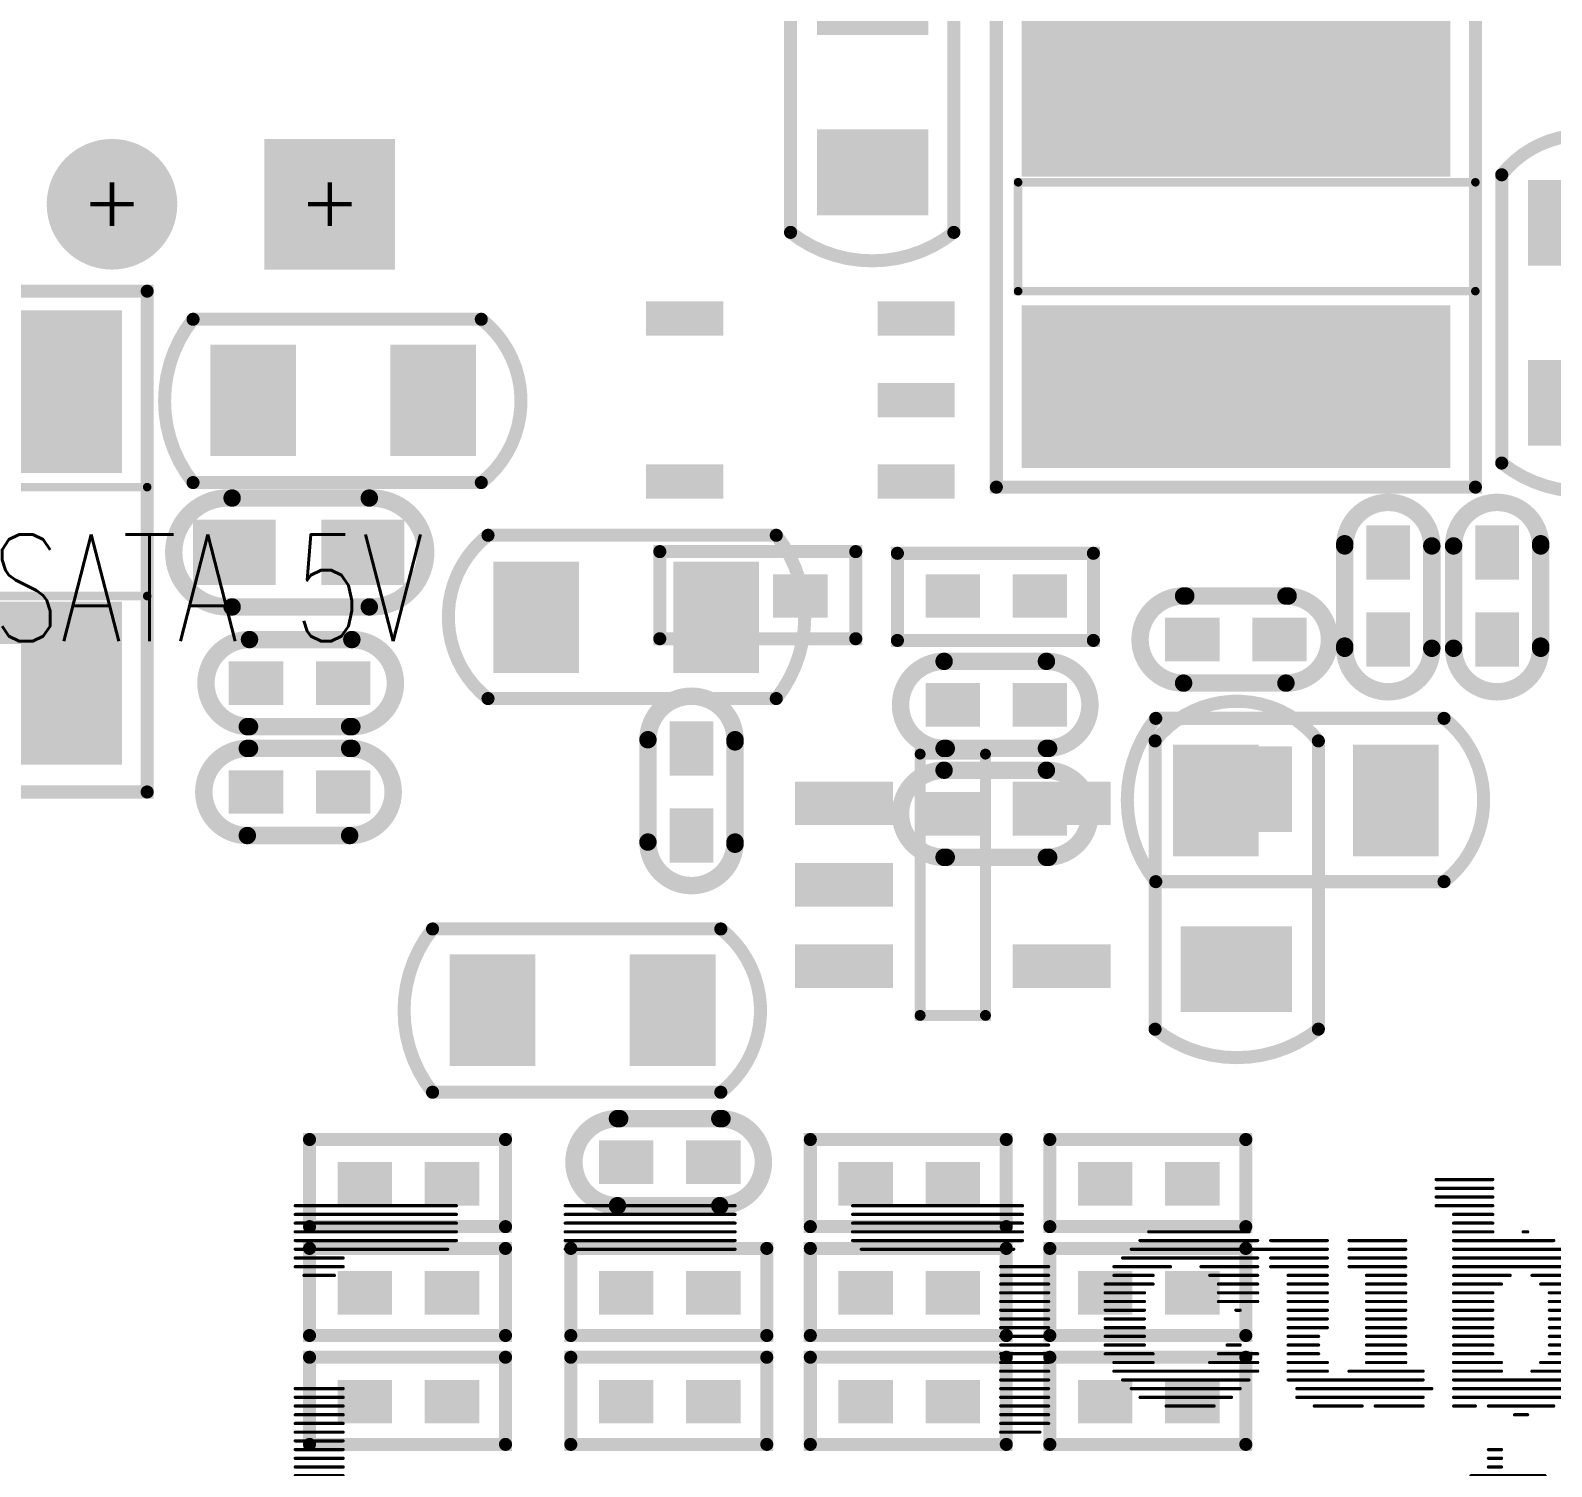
# Model space of a CAD drawing. Extents: x -396 to 4142, y 20 to 2755.
# Drawn here: x 786 to 1485, y 1420 to 2080 of the extents above; entities that cross this region are included whole.
import ezdxf

# ---------------------------------------------------------------- set-up
doc = ezdxf.new("R2010")
doc.units = 0
for name, color, linetype in [('2D_LINE_105', 2, 'CONTINUOUS'), ('DRIL_PLTE_THRU_01', 16, 'CONTINUOUS'), ('DRIL_PLTE_THRU_02', 3, 'CONTINUOUS'), ('DRIL_PLTE_THRU_03', 96, 'CONTINUOUS'), ('DRIL_PLTE_THRU_04', 146, 'CONTINUOUS'), ('DRIL_PLTE_THRU_05', 2, 'CONTINUOUS'), ('DRIL_PLTE_THRU_06', 5, 'CONTINUOUS'), ('DRIL_SYMBOL', 255, 'CONTINUOUS'), ('PADS_BOT', 186, 'CONTINUOUS'), ('PADS_INNER', 1, 'CONTINUOUS'), ('PADS_TOP', 1, 'CONTINUOUS'), ('PART_BOT_2DLINE_00', 56, 'CONTINUOUS'), ('PART_BOT_2DLINE_01', 183, 'CONTINUOUS'), ('PART_BOT_CUTOUT_01', 183, 'CONTINUOUS'), ('PART_TOP_2DLINE_00', 67, 'CONTINUOUS'), ('PART_TOP_2DLINE_01', 67, 'CONTINUOUS'), ('PART_TOP_CUTOUT_01', 67, 'CONTINUOUS'), ('TEXT_105', 2, 'CONTINUOUS')]:
    doc.layers.add(name, color=color, linetype=linetype)
doc.styles.add('W10', font='simplex', dxfattribs={"width": 0.75})

# ---------------------------------------------------------------- blocks, each defined once
blk = doc.blocks.new('SMOOTH_1$5')
at = {"const_width": 0.75}
blk.add_lwpolyline([(-0.37, 0, 1), (0.37, 0, 1)], format="xyb", close=True, dxfattribs=at)
blk = doc.blocks.new('DRAWING_5811')
at = {"layer": '2D_LINE_105', "const_width": 1.5}
for points in [[(512, 352), (538, 352)], [(616, 352), (630, 352)], [(512, 348), (538, 348)], [(512, 344), (538, 344)], [(612, 344), (634, 344)], [(616, 348), (634, 348)], [(-12, 340), (62, 340)], [(-12, 336), (62, 336)], [(112, 340), (190, 340)], [(112, 336), (190, 336)], [(244, 340), (322, 340)], [(244, 336), (322, 336)], [(512, 340), (538, 340)], [(520, 336), (538, 336)], [(612, 340), (634, 340)], [(616, 336), (634, 336)], [(-12, 332), (62, 332)], [(-12, 328), (62, 328)], [(112, 332), (190, 332)], [(112, 328), (190, 328)], [(244, 332), (322, 332)], [(244, 328), (322, 328)], [(380, 328), (426, 328)], [(520, 332), (538, 332)], [(520, 328), (538, 328)], [(552, 328), (554, 328)], [(620, 332), (630, 332)], [(-12, 324), (62, 324)], [(112, 324), (190, 324)], [(244, 324), (322, 324)], [(376, 324), (430, 324)], [(436, 324), (462, 324)], [(472, 324), (498, 324)], [(520, 324), (566, 324)], [(604, 324), (634, 324)], [(688, 324), (706, 324)], [(-12, 320), (58, 320)], [(-12, 316), (10, 316)], [(112, 320), (190, 320)], [(248, 320), (318, 320)], [(368, 316), (430, 316)], [(372, 320), (462, 320)], [(436, 316), (462, 316)], [(472, 320), (498, 320)], [(472, 316), (498, 316)], [(520, 320), (570, 320)], [(520, 316), (574, 316)], [(600, 320), (634, 320)], [(600, 316), (634, 316)], [(676, 316), (722, 316)], [(680, 320), (714, 320)], [(-12, 312), (10, 312)], [(-8, 308), (6, 308)], [(312, 312), (334, 312)], [(312, 308), (334, 308)], [(364, 312), (390, 312)], [(364, 308), (382, 308)], [(404, 312), (430, 312)], [(408, 308), (430, 308)], [(436, 312), (462, 312)], [(444, 308), (462, 308)], [(472, 312), (498, 312)], [(480, 308), (498, 308)], [(520, 312), (574, 312)], [(520, 308), (546, 308)], [(556, 308), (578, 308)], [(600, 312), (634, 312)], [(604, 308), (634, 308)], [(668, 308), (726, 308)], [(672, 312), (722, 312)], [(312, 304), (334, 304)], [(312, 300), (334, 300)], [(360, 304), (382, 304)], [(360, 300), (378, 300)], [(412, 304), (430, 304)], [(412, 300), (430, 300)], [(444, 304), (462, 304)], [(444, 300), (462, 300)], [(480, 304), (498, 304)], [(480, 300), (498, 300)], [(520, 304), (542, 304)], [(520, 300), (538, 300)], [(560, 304), (578, 304)], [(564, 300), (582, 300)], [(616, 304), (634, 304)], [(616, 300), (634, 300)], [(664, 300), (686, 300)], [(668, 304), (686, 304)], [(708, 304), (726, 304)], [(712, 300), (730, 300)], [(312, 296), (334, 296)], [(360, 296), (378, 296)], [(412, 296), (430, 296)], [(444, 296), (462, 296)], [(480, 296), (498, 296)], [(520, 296), (538, 296)], [(564, 296), (582, 296)], [(616, 296), (634, 296)], [(664, 296), (682, 296)], [(712, 296), (730, 296)], [(312, 292), (334, 292)], [(312, 288), (334, 288)], [(360, 292), (378, 292)], [(360, 288), (378, 288)], [(420, 292), (422, 292)], [(444, 292), (462, 292)], [(444, 288), (462, 288)], [(480, 292), (498, 292)], [(480, 288), (498, 288)], [(520, 292), (538, 292)], [(520, 288), (538, 288)], [(564, 292), (582, 292)], [(564, 288), (582, 288)], [(616, 292), (634, 292)], [(616, 288), (634, 288)], [(664, 292), (730, 292)], [(664, 288), (734, 288)], [(312, 284), (334, 284)], [(312, 280), (334, 280)], [(360, 284), (378, 284)], [(360, 280), (378, 280)], [(444, 284), (462, 284)], [(444, 280), (458, 280)], [(480, 284), (498, 284)], [(480, 280), (498, 280)], [(520, 284), (538, 284)], [(520, 280), (538, 280)], [(564, 284), (582, 284)], [(564, 280), (582, 280)], [(616, 284), (634, 284)], [(616, 280), (634, 280)], [(664, 284), (734, 284)], [(664, 280), (734, 280)], [(312, 276), (334, 276)], [(312, 272), (334, 272)], [(360, 276), (378, 276)], [(360, 272), (382, 272)], [(412, 272), (430, 272)], [(416, 276), (422, 276)], [(444, 276), (458, 276)], [(444, 272), (458, 272)], [(480, 276), (498, 276)], [(480, 272), (498, 272)], [(520, 276), (538, 276)], [(520, 272), (538, 272)], [(564, 276), (582, 276)], [(564, 272), (582, 272)], [(616, 276), (634, 276)], [(616, 272), (634, 272)], [(664, 276), (682, 276)], [(664, 272), (682, 272)], [(708, 276), (730, 276)], [(312, 268), (334, 268)], [(364, 268), (382, 268)], [(408, 268), (430, 268)], [(444, 268), (462, 268)], [(480, 268), (498, 268)], [(520, 268), (542, 268)], [(560, 268), (582, 268)], [(616, 268), (634, 268)], [(664, 268), (682, 268)], [(720, 268), (726, 268)], [(312, 264), (334, 264)], [(312, 260), (334, 260)], [(364, 264), (430, 264)], [(368, 260), (426, 260)], [(444, 264), (462, 264)], [(444, 260), (506, 260)], [(472, 264), (506, 264)], [(520, 264), (542, 264)], [(520, 260), (578, 260)], [(556, 264), (578, 264)], [(592, 260), (654, 260)], [(616, 264), (634, 264)], [(668, 264), (686, 264)], [(668, 260), (694, 260)], [(708, 260), (734, 260)], [(716, 264), (730, 264)], [(-12, 256), (10, 256)], [(-12, 252), (10, 252)], [(312, 256), (334, 256)], [(312, 252), (334, 252)], [(372, 256), (422, 256)], [(376, 252), (418, 252)], [(448, 256), (510, 256)], [(448, 252), (506, 252)], [(520, 256), (574, 256)], [(520, 252), (570, 252)], [(592, 256), (654, 256)], [(592, 252), (658, 252)], [(672, 256), (730, 256)], [(672, 252), (730, 252)], [(-12, 248), (10, 248)], [(-12, 244), (10, 244)], [(312, 248), (334, 248)], [(312, 244), (334, 244)], [(388, 248), (410, 248)], [(456, 248), (478, 248)], [(484, 248), (506, 248)], [(520, 248), (530, 248)], [(536, 248), (566, 248)], [(548, 244), (554, 244)], [(596, 248), (654, 248)], [(680, 248), (722, 248)], [(684, 244), (714, 244)], [(-12, 240), (10, 240)], [(312, 240), (334, 240)], [(-12, 236), (10, 236)], [(-12, 232), (10, 232)], [(312, 236), (330, 236)], [(-12, 228), (10, 228)], [(-12, 224), (10, 224)], [(536, 228), (542, 228)], [(536, 224), (542, 224)], [(680, 228), (694, 228)], [(688, 224), (694, 224)], [(-12, 220), (10, 220)], [(-12, 216), (10, 216)], [(528, 216), (562, 216)], [(536, 220), (542, 220)], [(588, 216), (614, 216)], [(640, 216), (670, 216)], [(688, 220), (694, 220)], [(688, 216), (718, 216)], [(-12, 212), (10, 212)], [(536, 212), (542, 212)], [(584, 212), (598, 212)], [(604, 212), (614, 212)], [(640, 212), (650, 212)], [(656, 212), (670, 212)], [(688, 212), (702, 212)], [(708, 212), (718, 212)], [(-12, 208), (10, 208)], [(-12, 204), (10, 204)], [(536, 208), (542, 208)], [(536, 204), (542, 204)], [(584, 208), (594, 208)], [(584, 204), (590, 204)], [(608, 208), (618, 208)], [(612, 204), (618, 204)], [(636, 208), (646, 208)], [(636, 204), (642, 204)], [(664, 208), (670, 208)], [(688, 208), (698, 208)], [(688, 204), (694, 204)], [(716, 208), (722, 208)], [(716, 204), (722, 204)], [(-12, 200), (10, 200)], [(-12, 196), (10, 196)], [(536, 200), (542, 200)], [(536, 196), (542, 196)], [(584, 200), (618, 200)], [(584, 196), (590, 196)], [(636, 200), (642, 200)], [(636, 196), (642, 196)], [(688, 200), (694, 200)], [(688, 196), (694, 196)], [(716, 200), (722, 200)], [(716, 196), (722, 196)], [(-12, 192), (10, 192)], [(-12, 188), (10, 188)], [(536, 192), (542, 192)], [(536, 188), (546, 188)], [(552, 188), (566, 188)], [(584, 192), (594, 192)], [(588, 188), (598, 188)], [(608, 188), (618, 188)], [(636, 192), (646, 192)], [(636, 188), (650, 188)], [(656, 188), (670, 188)], [(664, 192), (670, 192)], [(688, 192), (694, 192)], [(688, 188), (694, 188)], [(716, 192), (722, 192)], [(716, 188), (722, 188)], [(-12, 184), (10, 184)], [(540, 184), (566, 184)], [(592, 184), (614, 184)], [(640, 184), (666, 184)], [(684, 184), (698, 184)], [(712, 184), (726, 184)], [(-12, 180), (10, 180)], [(312, 180), (334, 180)], [(312, 176), (334, 176)], [(312, 172), (334, 172)], [(312, 168), (334, 168)], [(312, 164), (334, 164)], [(312, 160), (334, 160)], [(388, 160), (402, 160)], [(456, 160), (534, 160)], [(312, 156), (334, 156)], [(380, 156), (406, 156)], [(452, 156), (534, 156)], [(312, 152), (334, 152)], [(312, 148), (334, 148)], [(360, 148), (406, 148)], [(368, 152), (406, 152)], [(456, 152), (534, 152)], [(456, 148), (534, 148)], [(312, 144), (334, 144)], [(312, 140), (334, 140)], [(340, 140), (402, 140)], [(348, 144), (402, 144)], [(456, 144), (538, 144)], [(460, 140), (534, 140)], [(312, 136), (382, 136)], [(312, 132), (374, 132)], [(500, 136), (534, 136)], [(504, 132), (526, 132)], [(312, 128), (362, 128)], [(508, 128), (522, 128)], [(-12, 120), (10, 120)], [(-8, 124), (6, 124)], [(312, 124), (354, 124)], [(312, 120), (342, 120)], [(512, 124), (518, 124)], [(-12, 116), (10, 116)], [(-12, 112), (10, 112)], [(264, 112), (278, 112)], [(272, 116), (278, 116)], [(312, 116), (334, 116)], [(312, 112), (334, 112)], [(-12, 108), (10, 108)], [(252, 108), (278, 108)], [(312, 108), (334, 108)], [(-12, 104), (10, 104)], [(-12, 100), (10, 100)], [(232, 100), (282, 100)], [(240, 104), (282, 104)], [(312, 104), (334, 104)], [(448, 100), (462, 100)], [(452, 104), (462, 104)], [(-12, 96), (10, 96)], [(-12, 92), (10, 92)], [(208, 92), (274, 92)], [(220, 96), (282, 96)], [(440, 92), (470, 92)], [(444, 96), (466, 96)], [(-12, 88), (10, 88)], [(-12, 84), (10, 84)], [(204, 88), (262, 88)], [(208, 84), (250, 84)], [(428, 84), (462, 84)], [(432, 88), (470, 88)], [(-12, 80), (10, 80)], [(208, 80), (242, 80)], [(424, 80), (458, 80)], [(-12, 76), (10, 76)], [(-12, 72), (10, 72)], [(212, 76), (230, 76)], [(212, 72), (222, 72)], [(412, 72), (450, 72)], [(420, 76), (454, 76)], [(-12, 68), (10, 68)], [(-12, 64), (10, 64)], [(140, 64), (158, 64)], [(148, 68), (158, 68)], [(404, 64), (438, 64)], [(408, 68), (442, 68)], [(-12, 60), (10, 60)], [(-12, 56), (10, 56)], [(116, 56), (162, 56)], [(128, 60), (162, 60)], [(400, 60), (434, 60)], [(400, 56), (426, 56)], [(-12, 52), (10, 52)], [(112, 52), (162, 52)], [(404, 52), (422, 52)], [(-12, 48), (10, 48)], [(92, 44), (150, 44)], [(96, 48), (158, 48)], [(312, 44), (334, 44)], [(404, 48), (418, 48)], [(88, 40), (138, 40)], [(88, 36), (126, 36)], [(312, 40), (334, 40)], [(312, 36), (334, 36)], [(88, 32), (118, 32)], [(92, 28), (106, 28)], [(312, 32), (334, 32)], [(312, 28), (334, 28)], [(92, 24), (98, 24)], [(312, 24), (334, 24)], [(348, 24), (358, 24)], [(16, 16), (106, 16)], [(20, 20), (106, 20)], [(148, 16), (234, 16)], [(152, 20), (234, 20)], [(280, 20), (362, 20)], [(280, 16), (366, 16)], [(-4, 8), (106, 8)], [(4, 12), (106, 12)], [(148, 12), (234, 12)], [(148, 8), (234, 8)], [(280, 12), (366, 12)], [(280, 8), (366, 8)], [(-4, 4), (106, 4)], [(0, 0), (14, 0)], [(20, 0), (94, 0)], [(100, 0), (102, 0)], [(148, 4), (234, 4)], [(148, 0), (230, 0)], [(280, 4), (358, 4)], [(280, 0), (334, 0)], [(340, 0), (354, 0)]]:
    blk.add_lwpolyline(points, dxfattribs=at)
at = {"layer": '2D_LINE_105'}
for p in [(512, 352), (538, 352), (616, 352), (630, 352), (512, 348), (512, 344), (538, 348), (538, 344), (612, 344), (616, 348), (634, 348), (634, 344), (-12, 340), (-12, 336), (62, 340), (62, 336), (112, 340), (112, 336), (190, 340), (190, 336), (244, 340), (244, 336), (322, 340), (322, 336), (512, 340), (520, 336), (538, 340), (538, 336), (612, 340), (616, 336), (634, 340), (634, 336), (-12, 332), (-12, 328), (62, 332), (62, 328), (112, 332), (112, 328), (190, 332), (190, 328), (244, 332), (244, 328), (322, 332), (322, 328), (380, 328), (426, 328), (520, 332), (520, 328), (538, 332), (538, 328), (552, 328), (554, 328), (620, 332), (630, 332), (-12, 324), (62, 324), (112, 324), (190, 324), (244, 324), (322, 324), (376, 324), (430, 324), (436, 324), (462, 324), (472, 324), (498, 324), (520, 324), (566, 324), (604, 324), (634, 324), (688, 324), (706, 324), (-12, 320), (-12, 316), (10, 316), (58, 320), (112, 320), (190, 320), (248, 320), (318, 320), (368, 316), (372, 320), (430, 316), (436, 316), (462, 320), (462, 316), (472, 320), (472, 316), (498, 320), (498, 316), (520, 320), (520, 316), (570, 320), (574, 316), (600, 320), (600, 316), (634, 320), (634, 316), (676, 316), (680, 320), (714, 320), (722, 316), (-12, 312), (-8, 308), (6, 308), (10, 312), (312, 312), (312, 308), (334, 312), (334, 308), (364, 312), (364, 308), (382, 308), (390, 312), (404, 312), (408, 308), (430, 312), (430, 308), (436, 312), (444, 308), (462, 312), (462, 308), (472, 312), (480, 308), (498, 312), (498, 308), (520, 312), (520, 308), (546, 308), (556, 308), (574, 312), (578, 308), (600, 312), (604, 308), (634, 312), (634, 308), (668, 308), (672, 312), (722, 312), (726, 308), (312, 304), (312, 300), (334, 304), (334, 300), (360, 304), (360, 300), (378, 300), (382, 304), (412, 304), (412, 300), (430, 304), (430, 300), (444, 304), (444, 300), (462, 304), (462, 300), (480, 304), (480, 300), (498, 304), (498, 300), (520, 304), (520, 300), (538, 300), (542, 304), (560, 304), (564, 300), (578, 304), (582, 300), (616, 304), (616, 300), (634, 304), (634, 300), (664, 300), (668, 304), (686, 304), (686, 300), (708, 304), (712, 300), (726, 304), (730, 300), (312, 296), (334, 296), (360, 296), (378, 296), (412, 296), (430, 296), (444, 296), (462, 296), (480, 296), (498, 296), (520, 296), (538, 296), (564, 296), (582, 296), (616, 296), (634, 296), (664, 296), (682, 296), (712, 296), (730, 296), (312, 292), (312, 288), (334, 292), (334, 288), (360, 292), (360, 288), (378, 292), (378, 288), (420, 292), (422, 292), (444, 292), (444, 288), (462, 292), (462, 288), (480, 292), (480, 288), (498, 292), (498, 288), (520, 292), (520, 288), (538, 292), (538, 288), (564, 292), (564, 288), (582, 292), (582, 288), (616, 292), (616, 288), (634, 292), (634, 288), (664, 292), (664, 288), (730, 292), (734, 288), (312, 284), (312, 280), (334, 284), (334, 280), (360, 284), (360, 280), (378, 284), (378, 280), (444, 284), (444, 280), (458, 280), (462, 284), (480, 284), (480, 280), (498, 284), (498, 280), (520, 284), (520, 280), (538, 284), (538, 280), (564, 284), (564, 280), (582, 284), (582, 280), (616, 284), (616, 280), (634, 284), (634, 280), (664, 284), (664, 280), (734, 284), (734, 280), (312, 276), (312, 272), (334, 276), (334, 272), (360, 276), (360, 272), (378, 276), (382, 272), (412, 272), (416, 276), (422, 276), (430, 272), (444, 276), (444, 272), (458, 276), (458, 272), (480, 276), (480, 272), (498, 276), (498, 272), (520, 276), (520, 272), (538, 276), (538, 272), (564, 276), (564, 272), (582, 276), (582, 272), (616, 276), (616, 272), (634, 276), (634, 272), (664, 276), (664, 272), (682, 276), (682, 272), (708, 276), (730, 276), (312, 268), (334, 268), (364, 268), (382, 268), (408, 268), (430, 268), (444, 268), (462, 268), (480, 268), (498, 268), (520, 268), (542, 268), (560, 268), (582, 268), (616, 268), (634, 268), (664, 268), (682, 268), (720, 268), (726, 268), (312, 264), (312, 260), (334, 264), (334, 260), (364, 264), (368, 260), (426, 260), (430, 264), (444, 264), (444, 260), (462, 264), (472, 264), (506, 264), (506, 260), (520, 264), (520, 260), (542, 264), (556, 264), (578, 264), (578, 260), (592, 260), (616, 264), (634, 264), (654, 260), (668, 264), (668, 260), (686, 264), (694, 260), (708, 260), (716, 264), (730, 264), (734, 260), (-12, 256), (-12, 252), (10, 256), (10, 252), (312, 256), (312, 252), (334, 256), (334, 252), (372, 256), (376, 252), (418, 252), (422, 256), (448, 256), (448, 252), (506, 252), (510, 256), (520, 256), (520, 252), (570, 252), (574, 256), (592, 256), (592, 252), (654, 256), (658, 252), (672, 256), (672, 252), (730, 256), (730, 252), (-12, 248), (-12, 244), (10, 248), (10, 244), (312, 248), (312, 244), (334, 248), (334, 244), (388, 248), (410, 248), (456, 248), (478, 248), (484, 248), (506, 248), (520, 248), (530, 248), (536, 248), (548, 244), (554, 244), (566, 248), (596, 248), (654, 248), (680, 248), (684, 244), (714, 244), (722, 248), (-12, 240), (10, 240), (312, 240), (334, 240), (-12, 236), (-12, 232), (10, 236), (10, 232), (312, 236), (330, 236), (-12, 228), (-12, 224), (10, 228), (10, 224), (536, 228), (536, 224), (542, 228), (542, 224), (680, 228), (688, 224), (694, 228), (694, 224), (-12, 220), (-12, 216), (10, 220), (10, 216), (528, 216), (536, 220), (542, 220), (562, 216), (588, 216), (614, 216), (640, 216), (670, 216), (688, 220), (688, 216), (694, 220), (718, 216), (-12, 212), (10, 212), (536, 212), (542, 212), (584, 212), (598, 212), (604, 212), (614, 212), (640, 212), (650, 212), (656, 212), (670, 212), (688, 212), (702, 212), (708, 212), (718, 212), (-12, 208), (-12, 204), (10, 208), (10, 204), (536, 208), (536, 204), (542, 208), (542, 204), (584, 208), (584, 204), (590, 204), (594, 208), (608, 208), (612, 204), (618, 208), (618, 204), (636, 208), (636, 204), (642, 204), (646, 208), (664, 208), (670, 208), (688, 208), (688, 204), (694, 204), (698, 208), (716, 208), (716, 204), (722, 208), (722, 204), (-12, 200), (-12, 196), (10, 200), (10, 196), (536, 200), (536, 196), (542, 200), (542, 196), (584, 200), (584, 196), (590, 196), (618, 200), (636, 200), (636, 196), (642, 200), (642, 196), (688, 200), (688, 196), (694, 200), (694, 196), (716, 200), (716, 196), (722, 200), (722, 196), (-12, 192), (-12, 188), (10, 192), (10, 188), (536, 192), (536, 188), (542, 192), (546, 188), (552, 188), (566, 188), (584, 192), (588, 188), (594, 192), (598, 188), (608, 188), (618, 188), (636, 192), (636, 188), (646, 192), (650, 188), (656, 188), (664, 192), (670, 192), (670, 188), (688, 192), (688, 188), (694, 192), (694, 188), (716, 192), (716, 188), (722, 192), (722, 188), (-12, 184), (10, 184), (540, 184), (566, 184), (592, 184), (614, 184), (640, 184), (666, 184), (684, 184), (698, 184), (712, 184), (726, 184), (-12, 180), (10, 180), (312, 180), (312, 176), (334, 180), (334, 176), (312, 172), (312, 168), (334, 172), (334, 168), (312, 164), (312, 160), (334, 164), (334, 160), (388, 160), (402, 160), (456, 160), (534, 160), (312, 156), (334, 156), (380, 156), (406, 156), (452, 156), (534, 156), (312, 152), (312, 148), (334, 152), (334, 148), (360, 148), (368, 152), (406, 152), (406, 148), (456, 152), (456, 148), (534, 152), (534, 148), (312, 144), (312, 140), (334, 144), (334, 140), (340, 140), (348, 144), (402, 144), (402, 140), (456, 144), (460, 140), (534, 140), (538, 144), (312, 136), (312, 132), (374, 132), (382, 136), (500, 136), (504, 132), (526, 132), (534, 136), (312, 128), (362, 128), (508, 128), (522, 128), (-12, 120), (-8, 124), (6, 124), (10, 120), (312, 124), (312, 120), (342, 120), (354, 124), (512, 124), (518, 124), (-12, 116), (-12, 112), (10, 116), (10, 112), (264, 112), (272, 116), (278, 116), (278, 112), (312, 116), (312, 112), (334, 116), (334, 112), (-12, 108), (10, 108), (252, 108), (278, 108), (312, 108), (334, 108), (-12, 104), (-12, 100), (10, 104), (10, 100), (232, 100), (240, 104), (282, 104), (282, 100), (312, 104), (334, 104), (448, 100), (452, 104), (462, 104), (462, 100), (-12, 96), (-12, 92), (10, 96), (10, 92), (208, 92), (220, 96), (274, 92), (282, 96), (440, 92), (444, 96), (466, 96), (470, 92), (-12, 88), (-12, 84), (10, 88), (10, 84), (204, 88), (208, 84), (250, 84), (262, 88), (428, 84), (432, 88), (462, 84), (470, 88), (-12, 80), (10, 80), (208, 80), (242, 80), (424, 80), (458, 80), (-12, 76), (-12, 72), (10, 76), (10, 72), (212, 76), (212, 72), (222, 72), (230, 76), (412, 72), (420, 76), (450, 72), (454, 76), (-12, 68), (-12, 64), (10, 68), (10, 64), (140, 64), (148, 68), (158, 68), (158, 64), (404, 64), (408, 68), (438, 64), (442, 68), (-12, 60), (-12, 56), (10, 60), (10, 56), (116, 56), (128, 60), (162, 60), (162, 56), (400, 60), (400, 56), (426, 56), (434, 60), (-12, 52), (10, 52), (112, 52), (162, 52), (404, 52), (422, 52), (-12, 48), (10, 48), (92, 44), (96, 48), (150, 44), (158, 48), (312, 44), (334, 44), (404, 48), (418, 48), (88, 40), (88, 36), (126, 36), (138, 40), (312, 40), (312, 36), (334, 40), (334, 36), (88, 32), (92, 28), (106, 28), (118, 32), (312, 32), (312, 28), (334, 32), (334, 28), (92, 24), (98, 24), (312, 24), (334, 24), (348, 24), (358, 24), (16, 16), (20, 20), (106, 20), (106, 16), (148, 16), (152, 20), (234, 20), (234, 16), (280, 20), (280, 16), (362, 20), (366, 16), (-4, 8), (4, 12), (106, 12), (106, 8), (148, 12), (148, 8), (234, 12), (234, 8), (280, 12), (280, 8), (366, 12), (366, 8), (-4, 4), (0, 0), (14, 0), (20, 0), (94, 0), (100, 0), (102, 0), (106, 4), (148, 4), (148, 0), (230, 0), (234, 4), (280, 4), (280, 0), (334, 0), (340, 0), (354, 0), (358, 4)]:
    blk.add_blockref('SMOOTH_1$5', p, dxfattribs=at)
blk = doc.blocks.new('SMOOTH_8')
at = {"const_width": 4}
blk.add_lwpolyline([(-2, 0, 1), (2, 0, 1)], format="xyb", close=True, dxfattribs=at)
blk = doc.blocks.new('PART_BODY_TOP_5733')
at = {"layer": 'PART_TOP_2DLINE_00', "const_width": 8}
for points in [[(-24, -20, -1), (-24, 20)], [(23, 20, -1), (23, -20)]]:
    blk.add_lwpolyline(points, format="xyb", dxfattribs=at)
for points in [[(-24, 20), (23, 20)], [(-23, -20), (24, -20)]]:
    blk.add_lwpolyline(points, dxfattribs=at)
at = {"layer": 'PART_TOP_2DLINE_00'}
for p in [(-24, 20), (-24, 20), (23, 20), (23, 20), (-24, -20), (-23, -20), (23, -20), (24, -20)]:
    blk.add_blockref('SMOOTH_8', p, dxfattribs=at)
blk = doc.blocks.new('DRIL_HOLE_0')
blk.add_lwpolyline([(0, 0, 1), (0, 0, 1)], format="xyb", close=True)
blk = doc.blocks.new('PAD_0')
blk.add_lwpolyline([(0, 0, 1), (0, 0, 1)], format="xyb", close=True)
blk = doc.blocks.new('PAD_2')
at = {"const_width": 20}
blk.add_lwpolyline([(-12.5, 0), (12.5, 0)], dxfattribs=at)
blk = doc.blocks.new('STK_TOP_8')
at = {"layer": 'DRIL_PLTE_THRU_01'}
blk.add_blockref('DRIL_HOLE_0', (0, 0), dxfattribs=at)
at = {"layer": 'DRIL_PLTE_THRU_02'}
blk.add_blockref('DRIL_HOLE_0', (0, 0), dxfattribs=at)
at = {"layer": 'DRIL_PLTE_THRU_03'}
blk.add_blockref('DRIL_HOLE_0', (0, 0), dxfattribs=at)
at = {"layer": 'DRIL_PLTE_THRU_04'}
blk.add_blockref('DRIL_HOLE_0', (0, 0), dxfattribs=at)
at = {"layer": 'DRIL_PLTE_THRU_05'}
blk.add_blockref('DRIL_HOLE_0', (0, 0), dxfattribs=at)
at = {"layer": 'DRIL_PLTE_THRU_06'}
blk.add_blockref('DRIL_HOLE_0', (0, 0), dxfattribs=at)
at = {"layer": 'PADS_BOT'}
blk.add_blockref('PAD_0', (0, 0), dxfattribs=at)
at = {"layer": 'PADS_INNER'}
blk.add_blockref('PAD_0', (0, 0), dxfattribs=at)
at = {"layer": 'PADS_TOP'}
blk.add_blockref('PAD_2', (0, 0), dxfattribs=at)
blk = doc.blocks.new('SYM_TOP_9')
for name, p in [('PART_BODY_TOP_5733', (0, 0)), ('STK_TOP_8', (-20, 0)), ('STK_TOP_8', (20, 0))]:
    blk.add_blockref(name, p)
blk = doc.blocks.new('PART_TOP_36')
blk.add_blockref('SYM_TOP_9', (0, 0))
blk = doc.blocks.new('PART_BODY_BOT_5733')
at = {"layer": 'PART_BOT_2DLINE_00', "const_width": 8}
for points in [[(-24, -20, -1), (-24, 20)], [(23, 20, -1), (23, -20)]]:
    blk.add_lwpolyline(points, format="xyb", dxfattribs=at)
for points in [[(-24, 20), (23, 20)], [(-23, -20), (24, -20)]]:
    blk.add_lwpolyline(points, dxfattribs=at)
at = {"layer": 'PART_BOT_2DLINE_00'}
for p in [(-24, 20), (-24, 20), (23, 20), (23, 20), (-24, -20), (-23, -20), (23, -20), (24, -20)]:
    blk.add_blockref('SMOOTH_8', p, dxfattribs=at)
blk = doc.blocks.new('STK_BOT_8')
at = {"layer": 'DRIL_PLTE_THRU_01'}
blk.add_blockref('DRIL_HOLE_0', (0, 0), dxfattribs=at)
at = {"layer": 'DRIL_PLTE_THRU_02'}
blk.add_blockref('DRIL_HOLE_0', (0, 0), dxfattribs=at)
at = {"layer": 'DRIL_PLTE_THRU_03'}
blk.add_blockref('DRIL_HOLE_0', (0, 0), dxfattribs=at)
at = {"layer": 'DRIL_PLTE_THRU_04'}
blk.add_blockref('DRIL_HOLE_0', (0, 0), dxfattribs=at)
at = {"layer": 'DRIL_PLTE_THRU_05'}
blk.add_blockref('DRIL_HOLE_0', (0, 0), dxfattribs=at)
at = {"layer": 'DRIL_PLTE_THRU_06'}
blk.add_blockref('DRIL_HOLE_0', (0, 0), dxfattribs=at)
at = {"layer": 'PADS_BOT'}
blk.add_blockref('PAD_2', (0, 0), dxfattribs=at)
at = {"layer": 'PADS_INNER'}
blk.add_blockref('PAD_0', (0, 0), dxfattribs=at)
at = {"layer": 'PADS_TOP'}
blk.add_blockref('PAD_0', (0, 0), dxfattribs=at)
blk = doc.blocks.new('SYM_BOT_9')
for name, p in [('PART_BODY_BOT_5733', (0, 0)), ('STK_BOT_8', (-20, 0)), ('STK_BOT_8', (20, 0))]:
    blk.add_blockref(name, p)
blk = doc.blocks.new('PART_BOT_52')
blk.add_blockref('SYM_BOT_9', (0, 0))
blk = doc.blocks.new('PART_BOT_54')
blk.add_blockref('SYM_BOT_9', (0, 0))
blk = doc.blocks.new('PART_TOP_96')
blk.add_blockref('SYM_TOP_9', (0, 0))
blk = doc.blocks.new('PART_BOT_104')
blk.add_blockref('SYM_BOT_9', (0, 0))
blk = doc.blocks.new('SMOOTH_6')
at = {"const_width": 3}
blk.add_lwpolyline([(-1.5, 0, 1), (1.5, 0, 1)], format="xyb", close=True, dxfattribs=at)
blk = doc.blocks.new('PART_BODY_BOT_5732')
at = {"layer": 'PART_BOT_2DLINE_00', "const_width": 6}
blk.add_lwpolyline([(-68.93, 37.9), (63.46, 37.9, -0.486113), (63.46, -37.1), (-68.93, -37.1, -0.348726)], format="xyb", close=True, dxfattribs=at)
at = {"layer": 'PART_BOT_2DLINE_00'}
for p in [(-68.93, 37.9), (63.46, 37.9), (-68.93, -37.1), (63.46, -37.1)]:
    blk.add_blockref('SMOOTH_6', p, dxfattribs=at)
blk = doc.blocks.new('PAD_8')
at = {"const_width": 39.37}
blk.add_lwpolyline([(-25.59, 0), (25.59, 0)], dxfattribs=at)
blk = doc.blocks.new('STK_BOT_9')
at = {"layer": 'DRIL_PLTE_THRU_01'}
blk.add_blockref('DRIL_HOLE_0', (0, 0), dxfattribs=at)
at = {"layer": 'DRIL_PLTE_THRU_02'}
blk.add_blockref('DRIL_HOLE_0', (0, 0), dxfattribs=at)
at = {"layer": 'DRIL_PLTE_THRU_03'}
blk.add_blockref('DRIL_HOLE_0', (0, 0), dxfattribs=at)
at = {"layer": 'DRIL_PLTE_THRU_04'}
blk.add_blockref('DRIL_HOLE_0', (0, 0), dxfattribs=at)
at = {"layer": 'DRIL_PLTE_THRU_05'}
blk.add_blockref('DRIL_HOLE_0', (0, 0), dxfattribs=at)
at = {"layer": 'DRIL_PLTE_THRU_06'}
blk.add_blockref('DRIL_HOLE_0', (0, 0), dxfattribs=at)
at = {"layer": 'PADS_BOT', "rotation": 90}
blk.add_blockref('PAD_8', (0, 0), dxfattribs=at)
at = {"layer": 'PADS_INNER'}
blk.add_blockref('PAD_0', (0, 0), dxfattribs=at)
at = {"layer": 'PADS_TOP'}
blk.add_blockref('PAD_0', (0, 0), dxfattribs=at)
blk = doc.blocks.new('SYM_BOT_8')
for name, p in [('STK_BOT_9', (-41.34, 0.18)), ('STK_BOT_9', (41.34, 0.18)), ('PART_BODY_BOT_5732', (0, 0))]:
    blk.add_blockref(name, p)
blk = doc.blocks.new('PART_BOT_105')
blk.add_blockref('SYM_BOT_8', (0, 0))
blk = doc.blocks.new('PART_BOT_109')
blk.add_blockref('SYM_BOT_9', (0, 0))
blk = doc.blocks.new('PART_BODY_BOT_5741')
at = {"layer": 'PART_BOT_2DLINE_00', "const_width": 8}
blk.add_lwpolyline([(-0.99, 25), (62.01, 25, -1.036435), (62.01, -25), (-0.99, -25, -1.072369)], format="xyb", close=True, dxfattribs=at)
at = {"layer": 'PART_BOT_2DLINE_00'}
for p in [(-0.99, 25), (62.01, 25), (-0.99, -25), (62.01, -25)]:
    blk.add_blockref('SMOOTH_8', p, dxfattribs=at)
blk = doc.blocks.new('PAD_3')
at = {"const_width": 30}
blk.add_lwpolyline([(-19, 0), (19, 0)], dxfattribs=at)
blk = doc.blocks.new('STK_BOT_10')
at = {"layer": 'DRIL_PLTE_THRU_01'}
blk.add_blockref('DRIL_HOLE_0', (0, 0), dxfattribs=at)
at = {"layer": 'DRIL_PLTE_THRU_02'}
blk.add_blockref('DRIL_HOLE_0', (0, 0), dxfattribs=at)
at = {"layer": 'DRIL_PLTE_THRU_03'}
blk.add_blockref('DRIL_HOLE_0', (0, 0), dxfattribs=at)
at = {"layer": 'DRIL_PLTE_THRU_04'}
blk.add_blockref('DRIL_HOLE_0', (0, 0), dxfattribs=at)
at = {"layer": 'DRIL_PLTE_THRU_05'}
blk.add_blockref('DRIL_HOLE_0', (0, 0), dxfattribs=at)
at = {"layer": 'DRIL_PLTE_THRU_06'}
blk.add_blockref('DRIL_HOLE_0', (0, 0), dxfattribs=at)
at = {"layer": 'PADS_BOT'}
blk.add_blockref('PAD_3', (0, 0), dxfattribs=at)
at = {"layer": 'PADS_INNER'}
blk.add_blockref('PAD_0', (0, 0), dxfattribs=at)
at = {"layer": 'PADS_TOP'}
blk.add_blockref('PAD_0', (0, 0), dxfattribs=at)
blk = doc.blocks.new('SYM_BOT_17')
for name, p in [('PART_BODY_BOT_5741', (0, 0)), ('STK_BOT_10', (0, 0)), ('STK_BOT_10', (59.06, 0))]:
    blk.add_blockref(name, p)
blk = doc.blocks.new('PART_BOT_119')
blk.add_blockref('SYM_BOT_17', (0, 0))
blk = doc.blocks.new('PART_BODY_TOP_5732')
at = {"layer": 'PART_TOP_2DLINE_00', "const_width": 6}
blk.add_lwpolyline([(-68.93, 37.9), (63.46, 37.9, -0.486113), (63.46, -37.1), (-68.93, -37.1, -0.348726)], format="xyb", close=True, dxfattribs=at)
at = {"layer": 'PART_TOP_2DLINE_00'}
for p in [(-68.93, 37.9), (63.46, 37.9), (-68.93, -37.1), (63.46, -37.1)]:
    blk.add_blockref('SMOOTH_6', p, dxfattribs=at)
blk = doc.blocks.new('STK_TOP_9')
at = {"layer": 'DRIL_PLTE_THRU_01'}
blk.add_blockref('DRIL_HOLE_0', (0, 0), dxfattribs=at)
at = {"layer": 'DRIL_PLTE_THRU_02'}
blk.add_blockref('DRIL_HOLE_0', (0, 0), dxfattribs=at)
at = {"layer": 'DRIL_PLTE_THRU_03'}
blk.add_blockref('DRIL_HOLE_0', (0, 0), dxfattribs=at)
at = {"layer": 'DRIL_PLTE_THRU_04'}
blk.add_blockref('DRIL_HOLE_0', (0, 0), dxfattribs=at)
at = {"layer": 'DRIL_PLTE_THRU_05'}
blk.add_blockref('DRIL_HOLE_0', (0, 0), dxfattribs=at)
at = {"layer": 'DRIL_PLTE_THRU_06'}
blk.add_blockref('DRIL_HOLE_0', (0, 0), dxfattribs=at)
at = {"layer": 'PADS_BOT'}
blk.add_blockref('PAD_0', (0, 0), dxfattribs=at)
at = {"layer": 'PADS_INNER'}
blk.add_blockref('PAD_0', (0, 0), dxfattribs=at)
at = {"layer": 'PADS_TOP', "rotation": 90}
blk.add_blockref('PAD_8', (0, 0), dxfattribs=at)
blk = doc.blocks.new('SYM_TOP_8')
for name, p in [('STK_TOP_9', (-41.34, 0.18)), ('STK_TOP_9', (41.34, 0.18)), ('PART_BODY_TOP_5732', (0, 0))]:
    blk.add_blockref(name, p)
blk = doc.blocks.new('PART_TOP_120')
blk.add_blockref('SYM_TOP_8', (0, 0))
blk = doc.blocks.new('PART_TOP_121')
blk.add_blockref('SYM_TOP_8', (0, 0))
blk = doc.blocks.new('PART_BODY_BOT_5731')
at = {"layer": 'PART_BOT_2DLINE_00', "const_width": 6}
blk.add_lwpolyline([(-44.57, -19.61), (-44.57, 20.39), (45.43, 20.39), (45.43, -19.61)], close=True, dxfattribs=at)
at = {"layer": 'PART_BOT_2DLINE_00'}
for p in [(-44.57, 20.39), (45.43, 20.39), (-44.57, -19.61), (45.43, -19.61)]:
    blk.add_blockref('SMOOTH_6', p, dxfattribs=at)
blk = doc.blocks.new('SYM_BOT_7')
for name, p in [('PART_BODY_BOT_5731', (0, 0)), ('STK_BOT_8', (-20, 0)), ('STK_BOT_8', (20, 0))]:
    blk.add_blockref(name, p)
blk = doc.blocks.new('PART_BOT_124')
blk.add_blockref('SYM_BOT_7', (0, 0))
blk = doc.blocks.new('PART_BOT_125')
blk.add_blockref('SYM_BOT_7', (0, 0))
blk = doc.blocks.new('PART_BOT_127')
blk.add_blockref('SYM_BOT_7', (0, 0))
blk = doc.blocks.new('PART_BOT_129')
blk.add_blockref('SYM_BOT_7', (0, 0))
blk = doc.blocks.new('PART_BOT_131')
blk.add_blockref('SYM_BOT_7', (0, 0))
blk = doc.blocks.new('PART_BOT_133')
blk.add_blockref('SYM_BOT_7', (0, 0))
blk = doc.blocks.new('PART_TOP_139')
blk.add_blockref('SYM_TOP_9', (0, 0))
blk = doc.blocks.new('PART_TOP_141')
blk.add_blockref('SYM_TOP_8', (0, 0))
blk = doc.blocks.new('PART_BOT_145')
blk.add_blockref('SYM_BOT_8', (0, 0))
blk = doc.blocks.new('PART_BOT_146')
blk.add_blockref('SYM_BOT_9', (0, 0))
blk = doc.blocks.new('PART_BOT_150')
blk.add_blockref('SYM_BOT_8', (0, 0))
blk = doc.blocks.new('PART_BOT_153')
blk.add_blockref('SYM_BOT_8', (0, 0))
blk = doc.blocks.new('SMOOTH_3$937007874')
at = {"const_width": 1.97}
blk.add_lwpolyline([(-0.98, 0, 1), (0.98, 0, 1)], format="xyb", close=True, dxfattribs=at)
blk = doc.blocks.new('PART_BODY_TOP_5749')
at = {"layer": 'PART_TOP_2DLINE_01', "const_width": 6}
blk.add_lwpolyline([(-50, 110), (180, 110), (180, -110), (-50, -110)], close=True, dxfattribs=at)
at = {"layer": 'PART_TOP_CUTOUT_01', "const_width": 3.94}
blk.add_lwpolyline([(40, 110), (90, 110), (90, -100), (40, -100)], close=True, dxfattribs=at)
at = {"layer": 'PART_TOP_2DLINE_01'}
for p in [(-50, 110), (180, 110), (-50, -110), (180, -110)]:
    blk.add_blockref('SMOOTH_6', p, dxfattribs=at)
at = {"layer": 'PART_TOP_CUTOUT_01'}
for p in [(40, 110), (90, 110), (40, -100), (90, -100)]:
    blk.add_blockref('SMOOTH_3$937007874', p, dxfattribs=at)
blk = doc.blocks.new('PAD_20')
at = {"const_width": 74.8}
blk.add_lwpolyline([(-98.43, 0), (98.43, 0)], dxfattribs=at)
blk = doc.blocks.new('STK_TOP_30')
at = {"layer": 'DRIL_PLTE_THRU_01'}
blk.add_blockref('DRIL_HOLE_0', (0, 0), dxfattribs=at)
at = {"layer": 'DRIL_PLTE_THRU_02'}
blk.add_blockref('DRIL_HOLE_0', (0, 0), dxfattribs=at)
at = {"layer": 'DRIL_PLTE_THRU_03'}
blk.add_blockref('DRIL_HOLE_0', (0, 0), dxfattribs=at)
at = {"layer": 'DRIL_PLTE_THRU_04'}
blk.add_blockref('DRIL_HOLE_0', (0, 0), dxfattribs=at)
at = {"layer": 'DRIL_PLTE_THRU_05'}
blk.add_blockref('DRIL_HOLE_0', (0, 0), dxfattribs=at)
at = {"layer": 'DRIL_PLTE_THRU_06'}
blk.add_blockref('DRIL_HOLE_0', (0, 0), dxfattribs=at)
at = {"layer": 'PADS_BOT'}
blk.add_blockref('PAD_0', (0, 0), dxfattribs=at)
at = {"layer": 'PADS_INNER'}
blk.add_blockref('PAD_0', (0, 0), dxfattribs=at)
at = {"layer": 'PADS_TOP', "rotation": 90}
blk.add_blockref('PAD_20', (0, 0), dxfattribs=at)
blk = doc.blocks.new('SYM_TOP_25')
for name, p in [('STK_TOP_30', (0, 0)), ('STK_TOP_30', (133.86, 0)), ('PART_BODY_TOP_5749', (0, 0))]:
    blk.add_blockref(name, p)
blk = doc.blocks.new('PART_TOP_163')
blk.add_blockref('SYM_TOP_25', (0, 0))
blk = doc.blocks.new('PART_BODY_BOT_5749')
at = {"layer": 'PART_BOT_2DLINE_01', "const_width": 6}
blk.add_lwpolyline([(-50, 110), (180, 110), (180, -110), (-50, -110)], close=True, dxfattribs=at)
at = {"layer": 'PART_BOT_CUTOUT_01', "const_width": 3.94}
blk.add_lwpolyline([(40, 110), (90, 110), (90, -100), (40, -100)], close=True, dxfattribs=at)
at = {"layer": 'PART_BOT_2DLINE_01'}
for p in [(-50, 110), (180, 110), (-50, -110), (180, -110)]:
    blk.add_blockref('SMOOTH_6', p, dxfattribs=at)
at = {"layer": 'PART_BOT_CUTOUT_01'}
for p in [(40, 110), (90, 110), (40, -100), (90, -100)]:
    blk.add_blockref('SMOOTH_3$937007874', p, dxfattribs=at)
blk = doc.blocks.new('STK_BOT_30')
at = {"layer": 'DRIL_PLTE_THRU_01'}
blk.add_blockref('DRIL_HOLE_0', (0, 0), dxfattribs=at)
at = {"layer": 'DRIL_PLTE_THRU_02'}
blk.add_blockref('DRIL_HOLE_0', (0, 0), dxfattribs=at)
at = {"layer": 'DRIL_PLTE_THRU_03'}
blk.add_blockref('DRIL_HOLE_0', (0, 0), dxfattribs=at)
at = {"layer": 'DRIL_PLTE_THRU_04'}
blk.add_blockref('DRIL_HOLE_0', (0, 0), dxfattribs=at)
at = {"layer": 'DRIL_PLTE_THRU_05'}
blk.add_blockref('DRIL_HOLE_0', (0, 0), dxfattribs=at)
at = {"layer": 'DRIL_PLTE_THRU_06'}
blk.add_blockref('DRIL_HOLE_0', (0, 0), dxfattribs=at)
at = {"layer": 'PADS_BOT', "rotation": 90}
blk.add_blockref('PAD_20', (0, 0), dxfattribs=at)
at = {"layer": 'PADS_INNER'}
blk.add_blockref('PAD_0', (0, 0), dxfattribs=at)
at = {"layer": 'PADS_TOP'}
blk.add_blockref('PAD_0', (0, 0), dxfattribs=at)
blk = doc.blocks.new('SYM_BOT_25')
for name, p in [('STK_BOT_30', (0, 0)), ('STK_BOT_30', (133.86, 0)), ('PART_BODY_BOT_5749', (0, 0))]:
    blk.add_blockref(name, p)
blk = doc.blocks.new('PART_BOT_164')
blk.add_blockref('SYM_BOT_25', (0, 0))
blk = doc.blocks.new('PAD_21')
at = {"const_width": 15.75}
blk.add_lwpolyline([(-17.72, 0), (17.72, 0)], dxfattribs=at)
blk = doc.blocks.new('STK_TOP_31')
at = {"layer": 'DRIL_PLTE_THRU_01'}
blk.add_blockref('DRIL_HOLE_0', (0, 0), dxfattribs=at)
at = {"layer": 'DRIL_PLTE_THRU_02'}
blk.add_blockref('DRIL_HOLE_0', (0, 0), dxfattribs=at)
at = {"layer": 'DRIL_PLTE_THRU_03'}
blk.add_blockref('DRIL_HOLE_0', (0, 0), dxfattribs=at)
at = {"layer": 'DRIL_PLTE_THRU_04'}
blk.add_blockref('DRIL_HOLE_0', (0, 0), dxfattribs=at)
at = {"layer": 'DRIL_PLTE_THRU_05'}
blk.add_blockref('DRIL_HOLE_0', (0, 0), dxfattribs=at)
at = {"layer": 'DRIL_PLTE_THRU_06'}
blk.add_blockref('DRIL_HOLE_0', (0, 0), dxfattribs=at)
at = {"layer": 'PADS_BOT'}
blk.add_blockref('PAD_0', (0, 0), dxfattribs=at)
at = {"layer": 'PADS_INNER'}
blk.add_blockref('PAD_0', (0, 0), dxfattribs=at)
at = {"layer": 'PADS_TOP', "rotation": 90}
blk.add_blockref('PAD_21', (0, 0), dxfattribs=at)
blk = doc.blocks.new('SYM_TOP_26')
for p in [(-37.4, 53.15), (37.4, 53.15), (-37.4, -53.15), (0, -53.15), (37.4, -53.15)]:
    blk.add_blockref('STK_TOP_31', p)
blk = doc.blocks.new('PART_TOP_175')
blk.add_blockref('SYM_TOP_26', (0, 0))
blk = doc.blocks.new('SMOOTH_5')
at = {"const_width": 2.5}
blk.add_lwpolyline([(-1.25, 0, 1), (1.25, 0, 1)], format="xyb", close=True, dxfattribs=at)
blk = doc.blocks.new('PART_BODY_BOT_5752')
at = {"layer": 'PART_BOT_2DLINE_00', "const_width": 5}
blk.add_lwpolyline([(-22.6, 65), (97.4, 65), (97.4, 35), (-22.6, 35)], close=True, dxfattribs=at)
at = {"layer": 'PART_BOT_2DLINE_00'}
for p in [(-22.6, 65), (97.4, 65), (-22.6, 35), (97.4, 35)]:
    blk.add_blockref('SMOOTH_5', p, dxfattribs=at)
blk = doc.blocks.new('PAD_24')
at = {"const_width": 20}
blk.add_lwpolyline([(-22.5, 0), (22.5, 0)], dxfattribs=at)
blk = doc.blocks.new('STK_BOT_35')
at = {"layer": 'DRIL_PLTE_THRU_01'}
blk.add_blockref('DRIL_HOLE_0', (0, 0), dxfattribs=at)
at = {"layer": 'DRIL_PLTE_THRU_02'}
blk.add_blockref('DRIL_HOLE_0', (0, 0), dxfattribs=at)
at = {"layer": 'DRIL_PLTE_THRU_03'}
blk.add_blockref('DRIL_HOLE_0', (0, 0), dxfattribs=at)
at = {"layer": 'DRIL_PLTE_THRU_04'}
blk.add_blockref('DRIL_HOLE_0', (0, 0), dxfattribs=at)
at = {"layer": 'DRIL_PLTE_THRU_05'}
blk.add_blockref('DRIL_HOLE_0', (0, 0), dxfattribs=at)
at = {"layer": 'DRIL_PLTE_THRU_06'}
blk.add_blockref('DRIL_HOLE_0', (0, 0), dxfattribs=at)
at = {"layer": 'PADS_BOT', "rotation": 90}
blk.add_blockref('PAD_24', (0, 0), dxfattribs=at)
at = {"layer": 'PADS_INNER'}
blk.add_blockref('PAD_0', (0, 0), dxfattribs=at)
at = {"layer": 'PADS_TOP'}
blk.add_blockref('PAD_0', (0, 0), dxfattribs=at)
blk = doc.blocks.new('SYM_BOT_28')
for name, p in [('STK_BOT_35', (0, 100)), ('STK_BOT_35', (74.8, 100)), ('PART_BODY_BOT_5752', (0, 0)), ('STK_BOT_35', (0, 0)), ('STK_BOT_35', (37.4, 0)), ('STK_BOT_35', (74.8, 0))]:
    blk.add_blockref(name, p)
blk = doc.blocks.new('PART_BOT_176')
blk.add_blockref('SYM_BOT_28', (0, 0))
blk = doc.blocks.new('PART_BOT_187')
blk.add_blockref('SYM_BOT_7', (0, 0))
blk = doc.blocks.new('PART_BOT_189')
blk.add_blockref('SYM_BOT_7', (0, 0))
blk = doc.blocks.new('PART_BOT_190')
blk.add_blockref('SYM_BOT_7', (0, 0))
blk = doc.blocks.new('PART_BOT_191')
blk.add_blockref('SYM_BOT_7', (0, 0))
blk = doc.blocks.new('PART_BOT_192')
blk.add_blockref('SYM_BOT_7', (0, 0))
blk = doc.blocks.new('PART_BOT_320')
blk.add_blockref('SYM_BOT_9', (0, 0))
blk = doc.blocks.new('PART_BODY_TOP_5731')
at = {"layer": 'PART_TOP_2DLINE_00', "const_width": 6}
blk.add_lwpolyline([(-44.57, -19.61), (-44.57, 20.39), (45.43, 20.39), (45.43, -19.61)], close=True, dxfattribs=at)
at = {"layer": 'PART_TOP_2DLINE_00'}
for p in [(-44.57, 20.39), (45.43, 20.39), (-44.57, -19.61), (45.43, -19.61)]:
    blk.add_blockref('SMOOTH_6', p, dxfattribs=at)
blk = doc.blocks.new('SYM_TOP_7')
for name, p in [('PART_BODY_TOP_5731', (0, 0)), ('STK_TOP_8', (-20, 0)), ('STK_TOP_8', (20, 0))]:
    blk.add_blockref(name, p)
blk = doc.blocks.new('PART_TOP_378')
blk.add_blockref('SYM_TOP_7', (0, 0))
blk = doc.blocks.new('PART_TOP_379')
blk.add_blockref('SYM_TOP_7', (0, 0))
blk = doc.blocks.new('DRIL_SYMBOL_35')
at = {"layer": 'DRIL_SYMBOL', "const_width": 2}
for points in [[(0, -10), (0, 10)], [(-10, 0), (10, 0)]]:
    blk.add_lwpolyline(points, dxfattribs=at)
blk = doc.blocks.new('DRIL_HOLE_35')
at = {"const_width": 17.5}
blk.add_lwpolyline([(-8.75, 0, 1), (8.75, 0, 1)], format="xyb", close=True, dxfattribs=at)
blk.add_blockref('DRIL_SYMBOL_35', (0, 0))
blk = doc.blocks.new('PAD_40')
at = {"const_width": 30}
blk.add_lwpolyline([(0, -15, 1), (0, 15, 1)], format="xyb", close=True, dxfattribs=at)
blk = doc.blocks.new('PAD_39')
at = {"const_width": 60}
blk.add_lwpolyline([(-30, 0), (30, 0)], dxfattribs=at)
blk = doc.blocks.new('STK_TOP_151')
at = {"layer": 'DRIL_PLTE_THRU_01'}
blk.add_blockref('DRIL_HOLE_35', (0, 0), dxfattribs=at)
at = {"layer": 'DRIL_PLTE_THRU_02'}
blk.add_blockref('DRIL_HOLE_35', (0, 0), dxfattribs=at)
at = {"layer": 'DRIL_PLTE_THRU_03'}
blk.add_blockref('DRIL_HOLE_35', (0, 0), dxfattribs=at)
at = {"layer": 'DRIL_PLTE_THRU_04'}
blk.add_blockref('DRIL_HOLE_35', (0, 0), dxfattribs=at)
at = {"layer": 'DRIL_PLTE_THRU_05'}
blk.add_blockref('DRIL_HOLE_35', (0, 0), dxfattribs=at)
at = {"layer": 'DRIL_PLTE_THRU_06'}
blk.add_blockref('DRIL_HOLE_35', (0, 0), dxfattribs=at)
at = {"layer": 'PADS_BOT'}
blk.add_blockref('PAD_39', (0, 0), dxfattribs=at)
at = {"layer": 'PADS_INNER'}
blk.add_blockref('PAD_40', (0, 0), dxfattribs=at)
at = {"layer": 'PADS_TOP'}
blk.add_blockref('PAD_39', (0, 0), dxfattribs=at)
blk = doc.blocks.new('STK_TOP_150')
at = {"layer": 'DRIL_PLTE_THRU_01'}
blk.add_blockref('DRIL_HOLE_35', (0, 0), dxfattribs=at)
at = {"layer": 'DRIL_PLTE_THRU_02'}
blk.add_blockref('DRIL_HOLE_35', (0, 0), dxfattribs=at)
at = {"layer": 'DRIL_PLTE_THRU_03'}
blk.add_blockref('DRIL_HOLE_35', (0, 0), dxfattribs=at)
at = {"layer": 'DRIL_PLTE_THRU_04'}
blk.add_blockref('DRIL_HOLE_35', (0, 0), dxfattribs=at)
at = {"layer": 'DRIL_PLTE_THRU_05'}
blk.add_blockref('DRIL_HOLE_35', (0, 0), dxfattribs=at)
at = {"layer": 'DRIL_PLTE_THRU_06'}
blk.add_blockref('DRIL_HOLE_35', (0, 0), dxfattribs=at)
at = {"layer": 'PADS_BOT'}
blk.add_blockref('PAD_40', (0, 0), dxfattribs=at)
at = {"layer": 'PADS_INNER'}
blk.add_blockref('PAD_40', (0, 0), dxfattribs=at)
at = {"layer": 'PADS_TOP'}
blk.add_blockref('PAD_40', (0, 0), dxfattribs=at)
blk = doc.blocks.new('SYM_TOP_70')
for name, p in [('STK_TOP_151', (0, 0)), ('STK_TOP_150', (100, 0))]:
    blk.add_blockref(name, p)
blk = doc.blocks.new('PART_TOP_385')
blk.add_blockref('SYM_TOP_70', (0, 0))

msp = doc.modelspace()

# ---------------------------------------------------------------- block references
for name, p, rotation in [('PART_TOP_141', (1173.38, 2055.93), 90), ('PART_TOP_163', (1340, 2050), 270), ('PART_TOP_121', (1500, 1950), 90), ('PART_TOP_385', (923.85, 1999.91), 180), ('PART_TOP_175', (1140, 1910), 90), ('PART_TOP_96', (1460, 1820), 90), ('PART_TOP_379', (1230, 1820), 180)]:
    msp.add_blockref(name, p, dxfattribs=dict(rotation=rotation))
at = {"xscale": -1}
for name, p, rotation in [('PART_BOT_164', (730, 1780), -90), ('PART_BOT_145', (930, 1910), -180), ('PART_BOT_119', (880, 1840), -180), ('PART_BOT_104', (1410, 1820), -90), ('PART_BOT_320', (1340, 1800), -180), ('PART_BOT_54', (1090, 1730), -270), ('PART_BOT_153', (1340, 1690), -90), ('PART_BOT_109', (910, 1730), -180), ('PART_BOT_176', (1160, 1650), -90), ('PART_BOT_150', (1040, 1630), -180), ('PART_BOT_52', (1080, 1560), -180)]:
    msp.add_blockref(name, p, dxfattribs=dict(at, rotation=rotation))
for name, p in [('PART_BOT_105', (1060, 1810)), ('PART_BOT_146', (910, 1780)), ('PART_BOT_129', (960, 1550)), ('PART_BOT_127', (1190, 1550)), ('PART_BOT_190', (1300, 1550)), ('PART_BOT_131', (960, 1500)), ('PART_BOT_189', (1080, 1500)), ('PART_BOT_133', (1190, 1500)), ('PART_BOT_187', (1300, 1500)), ('PART_BOT_125', (960, 1450)), ('PART_BOT_191', (1080, 1450)), ('PART_BOT_124', (1190, 1450)), ('PART_BOT_192', (1300, 1450))]:
    msp.add_blockref(name, p, dxfattribs=at)
for name, p in [('PART_TOP_378', (1120, 1820)), ('PART_TOP_139', (1230, 1770)), ('PART_TOP_120', (1372.14, 1725.92)), ('PART_TOP_36', (1230, 1720)), ('DRAWING_5811', (920, 1200))]:
    msp.add_blockref(name, p)

# ---------------------------------------------------------------- texts
at = {"layer": 'TEXT_105', "style": 'W10', "width": 0.75}
msp.add_text('SATA 5V', height=49, dxfattribs=at).set_placement((768.65, 1799.23))

doc.saveas('drawing.dxf')
